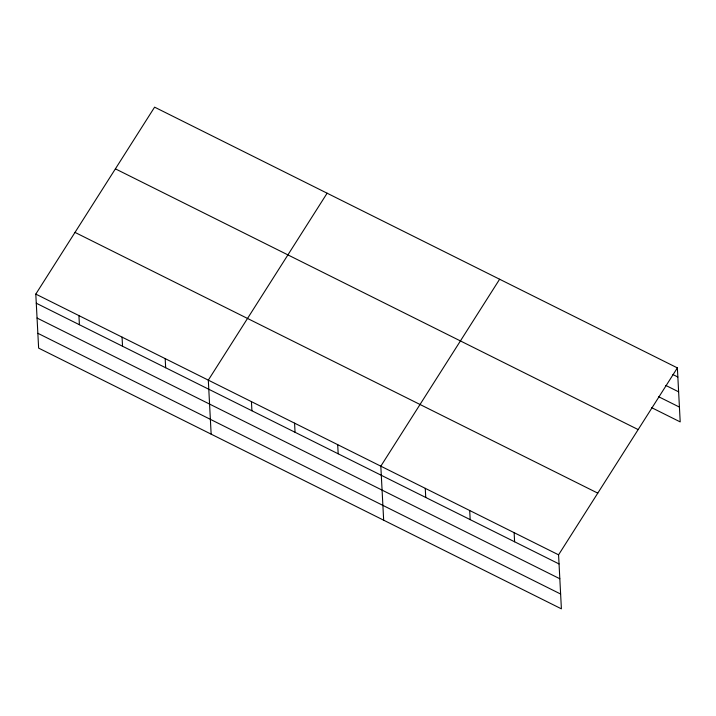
<?xml version="1.0" encoding="UTF-8"?>
<svg xmlns="http://www.w3.org/2000/svg" width="716" height="716" viewBox="0 0 716 716"><rect width="100%" height="100%" fill="white"/><g stroke="black" fill="none" stroke-linecap="round" stroke-linejoin="round"><path stroke-width="1.07" d="M677.372 367.89L558.57 554.828L561.398 608.842L38.628 348.11L35.8 294.097L154.602 107.158L677.372 367.89L680.2 421.903L651.56 407.619M327.114 193.204L208.311 380.142L211.148 434.156M499.625 279.24L380.822 466.179L383.66 520.192M672.906 374.549L677.846 377.01M665.79 385.423L678.625 391.822M658.684 396.745L679.421 407.091M115.401 168.851L638.162 429.582M75.001 232.405L597.77 493.136M35.8 294.097L558.57 554.828M36.274 303.217L559.044 563.948M37.053 318.038L559.822 578.761M37.858 333.298L560.619 594.029M514.133 532.668L514.607 541.788M469.696 510.508L470.179 519.628M425.259 488.339L425.743 497.468M337.701 444.672L338.176 453.792M294.571 423.156L295.046 432.285M251.441 401.649L251.916 410.769M165.181 358.627L165.665 367.755M122.06 337.12L122.534 346.24M78.93 315.604L79.404 324.733"/></g></svg>
